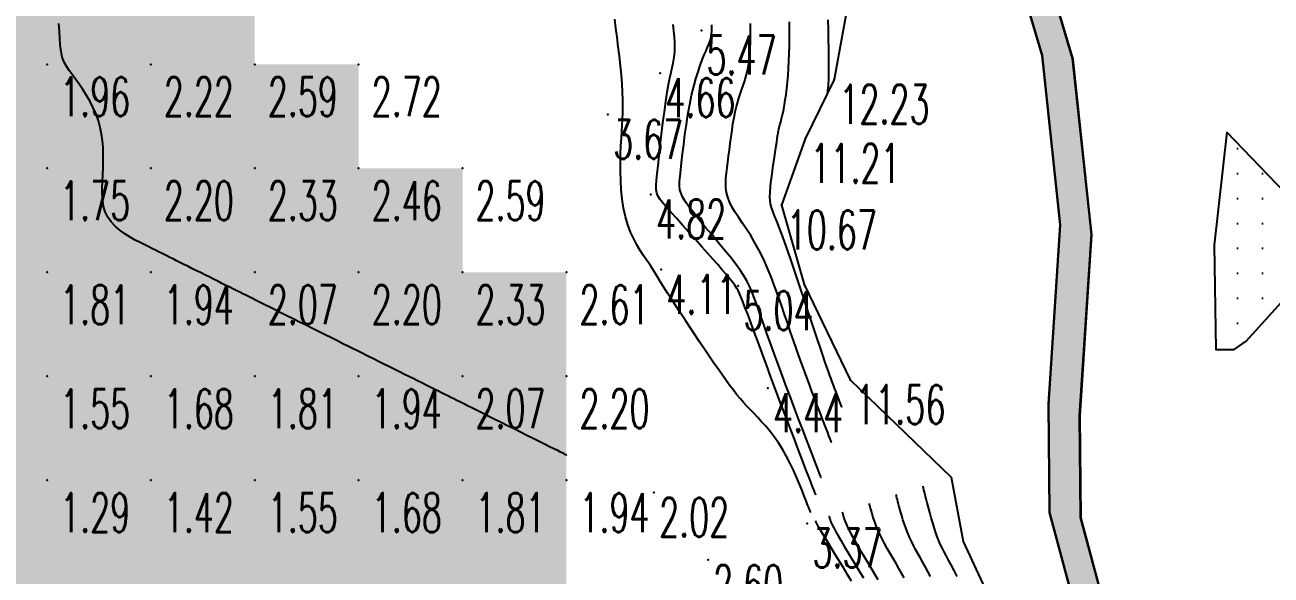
# Model space of a CAD drawing. Header units: millimetres. Extents: x 88261 to 90953, y 390274 to 392322.
# Drawn here: x 90538.1 to 90658.1, y 391118.1 to 391171 of the extents above; entities that cross this region are included whole.
import ezdxf
from ezdxf.enums import TextEntityAlignment as Align

# ---------------------------------------------------------------- set-up
doc = ezdxf.new("R2010")
doc.units = ezdxf.units.MM
doc.header["$LTSCALE"] = 25
for name, color, linetype in [('CN_01_00', 42, 'Continuous'), ('CN_02_00', 16, 'Continuous'), ('CN_03_00', 7, 'Continuous'), ('COTEAlt', 7, 'Continuous'), ('Talus', 35, 'Continuous'), ('TN_COLORIAGE', 7, 'Continuous'), ('TopoAlt', 7, 'Continuous'), ('TOPOJIS', 7, 'Continuous')]:
    doc.layers.add(name, color=color, linetype=linetype)
doc.styles.add('Romans 1.0', font='Romans.shx', dxfattribs={"width": 0.99, "height": 1})
doc.styles.add('Simplex 1.0', font='Simplex.shx', dxfattribs={"width": 0.99, "height": 2.5})
doc.styles.get("Standard").update_dxf_attribs({"font": 'times.ttf'})

# ---------------------------------------------------------------- blocks, each defined once
blk = doc.blocks.new('TCPOINT')
at = {"color": 0}
blk.add_point((0, 0), dxfattribs=at)
at = {"layer": 'TopoAlt', "style": 'Romans 1.0', "width": 0.99}
blk.add_attdef('ALT', text='', height=200, dxfattribs=at).set_placement((0.5, -0.5), align=Align.TOP_LEFT)
blk = doc.blocks.new('COTE')
at = {"color": 0}
blk.add_point((0, 0), dxfattribs=at)
at = {"layer": 'COTEAlt'}
blk.add_attdef('ALT', text='', height=3.75, dxfattribs=at).set_placement((1.25, -1.25), align=Align.TOP_LEFT)

msp = doc.modelspace()

# ---------------------------------------------------------------- hatches: boundary and pattern name
h = msp.add_hatch()
h.set_pattern_fill('AR-HBONE', color=23, scale=0.032)
h.set_pattern_definition([(45, (-511.459, 107.3326), (0, 4.597891134), [9.7536, -3.2512]), (135, (-509.16, 109.6315), (5e-16, 4.597891134), [9.7536, -3.2512])])
h.paths.add_polyline_path([(90580.26, 391369.32), (90578.89, 391372.09), (90577.4, 391380.39), (90572.48, 391388.75), (90564.47, 391395.12), (90551.36, 391397.72), (90544.74, 391400.86), (90542.89, 391403.78), (90543.57, 391412.08), (90551.36, 391419.93), (90552.96, 391421.4), (90554.74, 391426.97), (90553.75, 391430.79), (90551.44, 391434.41), (90550.68, 391440.96), (90548.62, 391445.3), (90546.3, 391449.14), (90545.47, 391455.29), (90546.53, 391461.25), (90545.45, 391467.3), (90543.48, 391470.81), (90539.02, 391477.12), (90538.55, 391481.35), (90538.7, 391487.41), (90537.69, 391490.03), (90535.2, 391494.15), (90533.84, 391500.27), (90529.55, 391507.77), (90528.58, 391512.46), (90528.63, 391519.31), (90526.73, 391525.76), (90527.82, 391536.03), (90524.22, 391546.44), (90524.87, 391555.47), (90523.43, 391563.26), (90518.38, 391569.39), (90516.85, 391576.82), (90516.11, 391580.73), (90502.83, 391602.66), (90494.52, 391616.21), (90485.75, 391638.7), (90442.61, 391685.95), (90436.5, 391694.5), (90435.06, 391708.65), (90451.72, 391741.84), (90452.72, 391752.46), (90451.18, 391766.06), (90442.5, 391784.21), (90439.49, 391790.62), (90435.65, 391805.42), (90431.47, 391812.61), (90431.34, 391819.04), (90432.83, 391823.3), (90433.29, 391826.82), (90429.77, 391827.33), (90429.35, 391824.17), (90427.78, 391819.66), (90427.94, 391811.69), (90432.33, 391804.14), (90436.13, 391789.48), (90447.77, 391765.09), (90449.15, 391752.49), (90448.24, 391742.88), (90431.42, 391709.36), (90433.06, 391693.27), (90439.89, 391683.74), (90482.73, 391636.82), (90491.37, 391614.65), (90512.73, 391579.52), (90515.07, 391567.88), (90520.15, 391561.74), (90521.29, 391555.34), (90520.63, 391546.02), (90524.2, 391535.69), (90523.12, 391525.49), (90525.07, 391518.87), (90525.03, 391512.17), (90526.18, 391506.57), (90530.49, 391499.05), (90531.86, 391492.89), (90534.48, 391488.54), (90535.13, 391486.85), (90535, 391481.23), (90535.65, 391475.82), (90540.51, 391468.95), (90542.06, 391466.17), (90542.92, 391461.3), (90541.88, 391455.42), (90542.87, 391448), (90545.53, 391443.65), (90547.21, 391440.04), (90548, 391433.27), (90550.45, 391429.43), (90551.04, 391427.13), (90549.9, 391423.53), (90540.13, 391413.69), (90539.26, 391402.95), (90542.26, 391398.19), (90550.2, 391394.42), (90562.9, 391391.91), (90569.74, 391386.47), (90574.02, 391379.2), (90575.48, 391371.04), (90577.07, 391367.83), (90585.29, 391363.31), (90587.24, 391361.57), (90590.67, 391353.75), (90594.38, 391351.29), (90604.65, 391343.84), (90612.85, 391334.36), (90618.44, 391325.08), (90621.78, 391317.49), (90624, 391309.07), (90627.74, 391287.71), (90628.02, 391279.65), (90627.25, 391266.59), (90621.18, 391254.03), (90617.04, 391235.49), (90618.32, 391215.58), (90622.57, 391202.32), (90631.26, 391184.22), (90636.05, 391168.09), (90637.79, 391151.81), (90636.66, 391134.55), (90636.75, 391124.14), (90640.33, 391110.89), (90653.89, 391091.98), (90663.63, 391082.03), (90671.36, 391067.26), (90675.09, 391054.05), (90683.47, 391034.28), (90692.53, 391020.63), (90692.51, 391024.79), (90691.92, 391027.1), (90686.03, 391035), (90677.9, 391054.18), (90674.14, 391067.52), (90666, 391083.07), (90656.09, 391093.2), (90643.05, 391111.38), (90639.76, 391123.59), (90639.66, 391133.42), (90640.81, 391150.85), (90639, 391167.75), (90634.04, 391184.45), (90625.34, 391202.59), (90621.29, 391215.2), (90620.07, 391234.18), (90624.02, 391251.84), (90630.21, 391264.66), (90631.03, 391278.57), (90630.74, 391286.89), (90629.71, 391298.65), (90627.04, 391310.67), (90621.61, 391322.87), (90613.16, 391336.59), (90606.04, 391344.52), (90602.66, 391348.27), (90597.91, 391351.64), (90592.98, 391355.03), (90589.64, 391362.63), (90586.92, 391365.07)])
h = msp.add_hatch()
h.set_pattern_fill('JARDIN', color=104, scale=0.8)
h.set_pattern_definition([(0, (-0.35, -2.46), (0, 2.4), [0, -2.4])])
h.paths.add_polyline_path([(90661.02, 391153.25), (90653.82, 391160.7), (90652.6, 391149.83), (90652.75, 391139.81), (90654.53, 391139.8), (90655.68, 391140.62), (90663.76, 391149.51)])

# ---------------------------------------------------------------- linework, layer by layer
at = {"color": 23, "elevation": 15.39, "flags": 128}
for points in [[(90631.26, 391184.22), (90636.05, 391168.09), (90637.79, 391151.81), (90636.66, 391134.55), (90636.75, 391124.14), (90640.33, 391110.89), (90653.89, 391091.98), (90663.63, 391082.03), (90671.36, 391067.26), (90675.09, 391054.05), (90683.47, 391034.28), (90692.53, 391020.63), (90692.46, 391024.84)], [(90663.63, 391082.03), (90653.89, 391091.98), (90640.33, 391110.89), (90636.75, 391124.14), (90636.66, 391134.55), (90637.79, 391151.81), (90636.05, 391168.09), (90631.26, 391184.22)], [(90663.63, 391082.03), (90653.89, 391091.98), (90640.33, 391110.89), (90636.75, 391124.14), (90636.66, 391134.55), (90637.79, 391151.81), (90636.05, 391168.09), (90631.26, 391184.22)], [(90663.63, 391082.03), (90653.89, 391091.98), (90640.33, 391110.89), (90636.75, 391124.14), (90636.66, 391134.55), (90637.79, 391151.81), (90636.05, 391168.09), (90631.26, 391184.22)], [(90633.98, 391184.5), (90638.95, 391167.8), (90640.75, 391150.9), (90639.61, 391133.47), (90639.7, 391123.64), (90643, 391111.43), (90656.03, 391093.26), (90665.94, 391083.12), (90674.08, 391067.58), (90677.85, 391054.23), (90685.98, 391035.05), (90691.87, 391027.16), (90692.46, 391024.84)], [(90634.04, 391184.45), (90639, 391167.75), (90640.81, 391150.85), (90639.66, 391133.42), (90639.76, 391123.59), (90643.05, 391111.38), (90656.09, 391093.2), (90666, 391083.07), (90674.14, 391067.52), (90677.9, 391054.18), (90686.03, 391035), (90691.92, 391027.1), (90692.51, 391024.79)], [(90634.04, 391184.45), (90639, 391167.75), (90640.81, 391150.85), (90639.66, 391133.42), (90639.76, 391123.59), (90643.05, 391111.38), (90656.09, 391093.2), (90666, 391083.07)], [(90634.04, 391184.45), (90639, 391167.75), (90640.81, 391150.85), (90639.66, 391133.42), (90639.76, 391123.59), (90643.05, 391111.38), (90656.09, 391093.2), (90666, 391083.07)], [(90634.04, 391184.45), (90639, 391167.75), (90640.81, 391150.85), (90639.66, 391133.42), (90639.76, 391123.59), (90643.05, 391111.38), (90656.09, 391093.2), (90666, 391083.07)]]:
    msp.add_lwpolyline(points, dxfattribs=at)
at = {"color": 104, "elevation": 16.36, "flags": 128}
msp.add_lwpolyline([(90653.82, 391160.7), (90652.6, 391149.83), (90652.75, 391139.81), (90654.53, 391139.8), (90655.68, 391140.62), (90659.08, 391144.36), (90660.87, 391144.59), (90665.22, 391143.93), (90666.45, 391144.18), (90667.19, 391144.82), (90661.02, 391153.25)], close=True, dxfattribs=at)
at = {"layer": 'CN_01_00', "flags": 128}
for points, elevation in [([(90613.75, 391124.14), (90613.75, 391124.14), (90613.74, 391124.16), (90613.73, 391124.2), (90613.7, 391124.28), (90613.65, 391124.41), (90613.57, 391124.6), (90613.47, 391124.88), (90613.33, 391125.24), (90613.15, 391125.7), (90612.93, 391126.25), (90612.68, 391126.86), (90612.4, 391127.52), (90612.1, 391128.2), (90611.76, 391128.9), (90611.41, 391129.58), (90611.04, 391130.23), (90610.65, 391130.84), (90610.25, 391131.41), (90609.85, 391131.93), (90609.44, 391132.42), (90609.04, 391132.86), (90608.66, 391133.28), (90608.29, 391133.67), (90607.94, 391134.03), (90607.62, 391134.37), (90607.31, 391134.71), (90607, 391135.06), (90606.67, 391135.45), (90606.32, 391135.89), (90605.93, 391136.41), (90605.49, 391137.02), (90604.97, 391137.75), (90604.39, 391138.6), (90603.74, 391139.54), (90603.06, 391140.55), (90602.38, 391141.58), (90601.7, 391142.6), (90601.06, 391143.57), (90600.48, 391144.46), (90599.99, 391145.23), (90599.59, 391145.85), (90599.28, 391146.35), (90599.04, 391146.74), (90598.85, 391147.06), (90598.69, 391147.32), (90598.53, 391147.57), (90598.37, 391147.83), (90598.17, 391148.12), (90597.93, 391148.47), (90597.65, 391148.87), (90597.35, 391149.34), (90597.04, 391149.87), (90596.73, 391150.46), (90596.43, 391151.11), (90596.16, 391151.81), (90595.93, 391152.58), (90595.75, 391153.4), (90595.62, 391154.27), (90595.53, 391155.16), (90595.48, 391156.06), (90595.45, 391156.95), (90595.45, 391157.82), (90595.47, 391158.64), (90595.5, 391159.41), (90595.54, 391160.12), (90595.58, 391160.77), (90595.62, 391161.38), (90595.65, 391161.97), (90595.68, 391162.57), (90595.69, 391163.19), (90595.68, 391163.85), (90595.66, 391164.56), (90595.61, 391165.35), (90595.54, 391166.2), (90595.45, 391167.09), (90595.35, 391168.01), (90595.24, 391168.93), (90595.13, 391169.85), (90595.02, 391170.73), (90594.91, 391171.57)], 4), ([(90614.76, 391127.51), (90614.75, 391127.51), (90614.75, 391127.53), (90614.73, 391127.59), (90614.69, 391127.69), (90614.62, 391127.87), (90614.52, 391128.13), (90614.38, 391128.49), (90614.19, 391128.97), (90613.96, 391129.59), (90613.67, 391130.32), (90613.35, 391131.15), (90613, 391132.07), (90612.63, 391133.05), (90612.24, 391134.08), (90611.84, 391135.13), (90611.44, 391136.2), (90611.04, 391137.26), (90610.66, 391138.31), (90610.29, 391139.33), (90609.93, 391140.31), (90609.59, 391141.24), (90609.28, 391142.12), (90608.99, 391142.92), (90608.73, 391143.65), (90608.5, 391144.3), (90608.29, 391144.88), (90608.09, 391145.4), (90607.87, 391145.9), (90607.62, 391146.4), (90607.33, 391146.9), (90606.98, 391147.43), (90606.55, 391148.02), (90606.05, 391148.68), (90605.48, 391149.38), (90604.86, 391150.11), (90604.24, 391150.86), (90603.62, 391151.59), (90603.03, 391152.29), (90602.5, 391152.94), (90602.05, 391153.51), (90601.71, 391154), (90601.45, 391154.42), (90601.28, 391154.8), (90601.18, 391155.17), (90601.14, 391155.55), (90601.15, 391155.98), (90601.19, 391156.48), (90601.26, 391157.08), (90601.34, 391157.81), (90601.43, 391158.63), (90601.54, 391159.53), (90601.66, 391160.48), (90601.8, 391161.46), (90601.95, 391162.43), (90602.12, 391163.38), (90602.3, 391164.28), (90602.5, 391165.1), (90602.7, 391165.85), (90602.92, 391166.53), (90603.13, 391167.14), (90603.33, 391167.67), (90603.52, 391168.14), (90603.69, 391168.55), (90603.84, 391168.9), (90603.96, 391169.18), (90604.05, 391169.41), (90604.12, 391169.6), (90604.16, 391169.76), (90604.2, 391169.88), (90604.21, 391169.98), (90604.22, 391170.07), (90604.23, 391170.15), (90604.23, 391170.24), (90604.24, 391170.36), (90604.24, 391170.51), (90604.24, 391170.73), (90604.24, 391171.04)], 6), ([(90615.76, 391130.88), (90615.76, 391130.89), (90615.75, 391130.9), (90615.74, 391130.93), (90615.72, 391131), (90615.67, 391131.11), (90615.61, 391131.28), (90615.52, 391131.51), (90615.4, 391131.82), (90615.25, 391132.21), (90615.07, 391132.68), (90614.86, 391133.21), (90614.64, 391133.8), (90614.4, 391134.43), (90614.15, 391135.09), (90613.89, 391135.76), (90613.64, 391136.45), (90613.38, 391137.13), (90613.13, 391137.81), (90612.88, 391138.51), (90612.63, 391139.21), (90612.37, 391139.94), (90612.1, 391140.69), (90611.83, 391141.48), (90611.55, 391142.3), (90611.25, 391143.16), (90610.95, 391144.06), (90610.63, 391144.97), (90610.29, 391145.89), (90609.95, 391146.8), (90609.58, 391147.69), (90609.21, 391148.54), (90608.81, 391149.34), (90608.4, 391150.08), (90607.99, 391150.76), (90607.57, 391151.4), (90607.18, 391151.98), (90606.8, 391152.53), (90606.47, 391153.05), (90606.18, 391153.54), (90605.95, 391154.01), (90605.78, 391154.47), (90605.67, 391154.91), (90605.61, 391155.36), (90605.59, 391155.81), (90605.61, 391156.28), (90605.66, 391156.76), (90605.72, 391157.27), (90605.79, 391157.82), (90605.86, 391158.4), (90605.94, 391159.01), (90606.02, 391159.64), (90606.1, 391160.27), (90606.19, 391160.9), (90606.28, 391161.52), (90606.39, 391162.11), (90606.5, 391162.67), (90606.62, 391163.17), (90606.75, 391163.64), (90606.88, 391164.07), (90607.02, 391164.48), (90607.15, 391164.86), (90607.28, 391165.22), (90607.4, 391165.57), (90607.5, 391165.92), (90607.6, 391166.27), (90607.68, 391166.62), (90607.75, 391166.98), (90607.81, 391167.34), (90607.86, 391167.7), (90607.9, 391168.08), (90607.93, 391168.46), (90607.95, 391168.86), (90607.96, 391169.27), (90607.97, 391169.69), (90607.98, 391170.15), (90607.98, 391170.64), (90607.98, 391171.18)], 8), ([(90615.4, 391164.49), (90615.4, 391164.49), (90615.4, 391164.5), (90615.4, 391164.51), (90615.4, 391164.52), (90615.4, 391164.55), (90615.41, 391164.6), (90615.42, 391164.66), (90615.43, 391164.74), (90615.44, 391164.84), (90615.46, 391164.98), (90615.47, 391165.16), (90615.49, 391165.41), (90615.5, 391165.73), (90615.51, 391166.13), (90615.52, 391166.63), (90615.52, 391167.24), (90615.51, 391167.97), (90615.5, 391168.79), (90615.49, 391169.67), (90615.47, 391170.58), (90615.46, 391171.51)], 12), ([(90627.86, 391117.96), (90627.57, 391118.54), (90627.29, 391119.08), (90627.03, 391119.56), (90626.81, 391119.98), (90626.62, 391120.34), (90626.45, 391120.67), (90626.3, 391120.97), (90626.16, 391121.26), (90626.04, 391121.56), (90625.91, 391121.89), (90625.78, 391122.26), (90625.65, 391122.68), (90625.51, 391123.14), (90625.37, 391123.62), (90625.24, 391124.12), (90625.11, 391124.6), (90624.99, 391125.05), (90624.89, 391125.46), (90624.8, 391125.81), (90624.73, 391126.09), (90624.67, 391126.3), (90624.63, 391126.45), (90624.61, 391126.55), (90624.59, 391126.61), (90624.59, 391126.64), (90624.58, 391126.65), (90624.58, 391126.65)], 12), ([(90620.27, 391117.66), (90619.98, 391118.14), (90619.66, 391118.67), (90619.32, 391119.23), (90618.98, 391119.81), (90618.63, 391120.39), (90618.31, 391120.95), (90618, 391121.47), (90617.74, 391121.95), (90617.52, 391122.37), (90617.34, 391122.73), (90617.21, 391123.03), (90617.1, 391123.28), (90617.02, 391123.49), (90616.97, 391123.67), (90616.93, 391123.8), (90616.9, 391123.91), (90616.88, 391124), (90616.86, 391124.06), (90616.85, 391124.1), (90616.84, 391124.13), (90616.84, 391124.15), (90616.83, 391124.16), (90616.83, 391124.17), (90616.83, 391124.17)], 6), ([(90622.77, 391117.85), (90622.52, 391118.29), (90622.26, 391118.75), (90621.98, 391119.23), (90621.7, 391119.71), (90621.42, 391120.2), (90621.14, 391120.68), (90620.88, 391121.15), (90620.64, 391121.61), (90620.42, 391122.05), (90620.23, 391122.47), (90620.07, 391122.86), (90619.93, 391123.23), (90619.81, 391123.56), (90619.72, 391123.86), (90619.64, 391124.13), (90619.58, 391124.36), (90619.53, 391124.55), (90619.49, 391124.69), (90619.46, 391124.8), (90619.44, 391124.88), (90619.43, 391124.94), (90619.42, 391124.97), (90619.42, 391124.99), (90619.42, 391124.99), (90619.42, 391124.99)], 8), ([(90617.7, 391117.53), (90617.34, 391118.11), (90616.94, 391118.76), (90616.53, 391119.43), (90616.12, 391120.1), (90615.73, 391120.74), (90615.37, 391121.34), (90615.06, 391121.85), (90614.81, 391122.27), (90614.62, 391122.59), (90614.48, 391122.83), (90614.39, 391123.01), (90614.33, 391123.13), (90614.29, 391123.2), (90614.27, 391123.25), (90614.26, 391123.28), (90614.26, 391123.3), (90614.26, 391123.31), (90614.25, 391123.32), (90614.25, 391123.33), (90614.25, 391123.33), (90614.25, 391123.34), (90614.25, 391123.34), (90614.25, 391123.34)], 4)]:
    msp.add_lwpolyline(points, dxfattribs=dict(at, elevation=elevation))
at = {"layer": 'CN_02_00', "flags": 128}
for points, elevation in [([(90614.25, 391125.83), (90614.25, 391125.83), (90614.24, 391125.85), (90614.22, 391125.92), (90614.17, 391126.04), (90614.09, 391126.25), (90613.97, 391126.55), (90613.81, 391126.98), (90613.59, 391127.55), (90613.31, 391128.27), (90612.98, 391129.13), (90612.6, 391130.11), (90612.19, 391131.18), (90611.76, 391132.33), (90611.3, 391133.52), (90610.84, 391134.74), (90610.38, 391135.96), (90609.94, 391137.16), (90609.5, 391138.33), (90609.09, 391139.46), (90608.7, 391140.52), (90608.33, 391141.51), (90608, 391142.4), (90607.7, 391143.2), (90607.44, 391143.88), (90607.23, 391144.43), (90607.05, 391144.87), (90606.9, 391145.21), (90606.77, 391145.48), (90606.66, 391145.69), (90606.56, 391145.85), (90606.46, 391145.99), (90606.36, 391146.13), (90606.24, 391146.28), (90606.11, 391146.45), (90605.94, 391146.65), (90605.74, 391146.9), (90605.5, 391147.19), (90605.19, 391147.55), (90604.82, 391147.97), (90604.38, 391148.47), (90603.86, 391149.05), (90603.28, 391149.7), (90602.67, 391150.39), (90602.04, 391151.09), (90601.42, 391151.78), (90600.84, 391152.43), (90600.31, 391153.03), (90599.86, 391153.54), (90599.5, 391153.95), (90599.24, 391154.28), (90599.06, 391154.58), (90598.94, 391154.88), (90598.89, 391155.2), (90598.89, 391155.59), (90598.93, 391156.09), (90598.99, 391156.72), (90599.08, 391157.51), (90599.18, 391158.43), (90599.29, 391159.45), (90599.41, 391160.52), (90599.54, 391161.6), (90599.68, 391162.66), (90599.82, 391163.65), (90599.95, 391164.55), (90600.08, 391165.31), (90600.21, 391165.94), (90600.32, 391166.49), (90600.43, 391166.95), (90600.52, 391167.36), (90600.59, 391167.74), (90600.65, 391168.12), (90600.68, 391168.5), (90600.7, 391168.92), (90600.69, 391169.38), (90600.65, 391169.89), (90600.6, 391170.45), (90600.54, 391171.06)], 5), ([(90616.76, 391134.26), (90616.76, 391134.26), (90616.76, 391134.26), (90616.76, 391134.28), (90616.74, 391134.31), (90616.73, 391134.36), (90616.7, 391134.43), (90616.66, 391134.53), (90616.61, 391134.67), (90616.54, 391134.84), (90616.46, 391135.04), (90616.37, 391135.28), (90616.27, 391135.53), (90616.17, 391135.81), (90616.06, 391136.1), (90615.95, 391136.39), (90615.83, 391136.69), (90615.72, 391137), (90615.6, 391137.32), (90615.47, 391137.69), (90615.32, 391138.12), (90615.14, 391138.64), (90614.93, 391139.27), (90614.67, 391140.03), (90614.37, 391140.95), (90614.01, 391142.03), (90613.6, 391143.25), (90613.17, 391144.55), (90612.72, 391145.88), (90612.28, 391147.21), (90611.84, 391148.48), (90611.43, 391149.64), (90611.07, 391150.65), (90610.76, 391151.48), (90610.5, 391152.15), (90610.28, 391152.68), (90610.12, 391153.11), (90609.99, 391153.48), (90609.91, 391153.81), (90609.86, 391154.15), (90609.84, 391154.51), (90609.85, 391154.94), (90609.88, 391155.41), (90609.94, 391155.92), (90610.01, 391156.46), (90610.08, 391157.01), (90610.16, 391157.55), (90610.24, 391158.07), (90610.32, 391158.55), (90610.38, 391158.99), (90610.44, 391159.39), (90610.49, 391159.75), (90610.54, 391160.07), (90610.58, 391160.35), (90610.62, 391160.61), (90610.66, 391160.84), (90610.7, 391161.05), (90610.75, 391161.25), (90610.8, 391161.43), (90610.85, 391161.62), (90610.91, 391161.82), (90610.97, 391162.04), (90611.03, 391162.3), (90611.1, 391162.6), (90611.17, 391162.95), (90611.24, 391163.36), (90611.32, 391163.83), (90611.39, 391164.35), (90611.46, 391164.92), (90611.52, 391165.53), (90611.58, 391166.18), (90611.63, 391166.86), (90611.67, 391167.56), (90611.7, 391168.29), (90611.71, 391169.03), (90611.72, 391169.79), (90611.72, 391170.55), (90611.71, 391171.32)], 10), ([(90625.29, 391117.97), (90625.03, 391118.46), (90624.78, 391118.93), (90624.53, 391119.37), (90624.3, 391119.79), (90624.07, 391120.19), (90623.86, 391120.58), (90623.65, 391120.97), (90623.46, 391121.36), (90623.28, 391121.75), (90623.1, 391122.15), (90622.94, 391122.57), (90622.79, 391123), (90622.65, 391123.43), (90622.53, 391123.84), (90622.41, 391124.23), (90622.32, 391124.59), (90622.23, 391124.91), (90622.16, 391125.18), (90622.11, 391125.39), (90622.07, 391125.55), (90622.04, 391125.66), (90622.02, 391125.74), (90622.01, 391125.79), (90622, 391125.81), (90622, 391125.82), (90622, 391125.82)], 10), ([(90615.54, 391123.75), (90615.54, 391123.75), (90615.54, 391123.75), (90615.54, 391123.74), (90615.55, 391123.73), (90615.55, 391123.71), (90615.56, 391123.69), (90615.57, 391123.65), (90615.58, 391123.59), (90615.6, 391123.53), (90615.63, 391123.43), (90615.67, 391123.31), (90615.74, 391123.15), (90615.84, 391122.93), (90615.98, 391122.66), (90616.16, 391122.32), (90616.4, 391121.9), (90616.69, 391121.4), (90617.02, 391120.84), (90617.38, 391120.24), (90617.75, 391119.62), (90618.13, 391119), (90618.5, 391118.39), (90618.84, 391117.83)], 5)]:
    msp.add_lwpolyline(points, dxfattribs=dict(at, elevation=elevation))
at = {"layer": 'CN_03_00', "elevation": 2, "flags": 128}
msp.add_lwpolyline([(90590.25, 391129.66), (90590.25, 391129.66), (90590.24, 391129.66), (90590.2, 391129.68), (90590.14, 391129.71), (90590.04, 391129.76), (90589.89, 391129.83), (90589.68, 391129.94), (90589.41, 391130.08), (90589.05, 391130.25), (90588.63, 391130.46), (90588.15, 391130.7), (90587.62, 391130.97), (90587.05, 391131.25), (90586.45, 391131.55), (90585.83, 391131.86), (90585.21, 391132.17), (90584.58, 391132.48), (90583.97, 391132.78), (90583.37, 391133.08), (90582.79, 391133.37), (90582.23, 391133.65), (90581.71, 391133.91), (90581.22, 391134.15), (90580.78, 391134.37), (90580.39, 391134.57), (90580.04, 391134.74), (90579.71, 391134.9), (90579.41, 391135.05), (90579.12, 391135.2), (90578.83, 391135.34), (90578.53, 391135.49), (90578.22, 391135.65), (90577.88, 391135.82), (90577.52, 391136), (90577.13, 391136.19), (90576.74, 391136.39), (90576.33, 391136.59), (90575.91, 391136.8), (90575.49, 391137.01), (90575.07, 391137.21), (90574.66, 391137.42), (90574.25, 391137.62), (90573.85, 391137.82), (90573.47, 391138.01), (90573.1, 391138.2), (90572.75, 391138.37), (90572.41, 391138.54), (90572.1, 391138.69), (90571.81, 391138.84), (90571.54, 391138.97), (90571.27, 391139.11), (90571, 391139.24), (90570.72, 391139.38), (90570.4, 391139.54), (90570.06, 391139.71), (90569.67, 391139.91), (90569.22, 391140.13), (90568.73, 391140.37), (90568.2, 391140.64), (90567.64, 391140.92), (90567.04, 391141.21), (90566.44, 391141.52), (90565.81, 391141.82), (90565.19, 391142.14), (90564.57, 391142.45), (90563.95, 391142.75), (90563.35, 391143.05), (90562.77, 391143.34), (90562.22, 391143.61), (90561.7, 391143.87), (90561.21, 391144.12), (90560.77, 391144.33), (90560.38, 391144.53), (90560.02, 391144.71), (90559.7, 391144.87), (90559.39, 391145.02), (90559.1, 391145.17), (90558.81, 391145.31), (90558.51, 391145.46), (90558.19, 391145.62), (90557.84, 391145.79), (90557.47, 391145.98), (90557.09, 391146.17), (90556.68, 391146.37), (90556.27, 391146.58), (90555.85, 391146.79), (90555.43, 391147), (90555.01, 391147.21), (90554.59, 391147.41), (90554.19, 391147.61), (90553.8, 391147.81), (90553.42, 391148), (90553.05, 391148.18), (90552.7, 391148.35), (90552.38, 391148.52), (90552.07, 391148.67), (90551.79, 391148.81), (90551.52, 391148.94), (90551.26, 391149.07), (90550.99, 391149.21), (90550.7, 391149.35), (90550.39, 391149.5), (90550.05, 391149.68), (90549.66, 391149.87), (90549.21, 391150.09), (90548.73, 391150.34), (90548.24, 391150.63), (90547.74, 391150.94), (90547.25, 391151.29), (90546.81, 391151.67), (90546.42, 391152.09), (90546.1, 391152.55), (90545.86, 391153.05), (90545.7, 391153.58), (90545.61, 391154.15), (90545.57, 391154.74), (90545.56, 391155.35), (90545.58, 391155.98), (90545.61, 391156.62), (90545.65, 391157.27), (90545.66, 391157.92), (90545.66, 391158.58), (90545.64, 391159.23), (90545.59, 391159.88), (90545.5, 391160.53), (90545.37, 391161.18), (90545.2, 391161.82), (90544.98, 391162.44), (90544.7, 391163.06), (90544.39, 391163.67), (90544.05, 391164.25), (90543.69, 391164.81), (90543.34, 391165.33), (90542.99, 391165.82), (90542.67, 391166.26), (90542.39, 391166.66), (90542.16, 391167), (90541.98, 391167.32), (90541.83, 391167.62), (90541.72, 391167.93), (90541.63, 391168.27), (90541.57, 391168.67), (90541.52, 391169.14), (90541.47, 391169.71), (90541.44, 391170.39), (90541.4, 391171.16)], dxfattribs=at)
at = {"layer": 'Talus', "color": 134, "elevation": 9.56, "flags": 128}
msp.add_lwpolyline([(90617.93, 391176.19), (90616.02, 391165.78), (90613.24, 391160.08), (90610.97, 391153.69), (90613.15, 391146.05), (90617.55, 391136.89), (90627.29, 391127.52), (90628.45, 391121.34), (90631.77, 391114.17), (90637.82, 391106.84), (90643.56, 391099.85), (90650.58, 391093.37), (90658.53, 391084.36), (90663.74, 391077.44), (90666.65, 391068.1), (90669.84, 391057.39), (90672.93, 391049.96), (90678.04, 391039.65), (90682.68, 391025.29), (90686.48, 391013.05)], dxfattribs=at)
at = {"layer": 'TN_COLORIAGE', "color": 71}
for points in [[(90530.25, 391167.24, 1.97), (90540.25, 391167.24, 1.97), (90540.25, 391177.24, 1.97)], [(90530.25, 391177.24, 1.97), (90530.25, 391167.24, 1.97), (90540.25, 391177.24, 1.97)], [(90540.25, 391167.24, 2), (90541.45, 391168.44, 2), (90540.25, 391177.24, 2), (90541.19, 391177.24, 2)], [(90541.45, 391168.44, 1.96), (90541.84, 391167.24, 1.96), (90540.25, 391167.24, 1.96)], [(90530.25, 391157.24, 1.96), (90540.25, 391157.24, 1.96), (90540.25, 391167.24, 1.96)], [(90530.25, 391167.24, 1.96), (90530.25, 391157.24, 1.96), (90540.25, 391167.24, 1.96)], [(90540.25, 391157.24, 2), (90545.56, 391162.55, 2), (90540.25, 391167.24, 2), (90541.84, 391167.24, 2)], [(90545.56, 391162.55, 1.75), (90545.8, 391157.24, 1.75), (90540.25, 391157.24, 1.75)], [(90530.25, 391157.24, 1.75), (90530.25, 391147.24, 1.75), (90540.25, 391157.24, 1.75)], [(90530.25, 391147.24, 1.75), (90540.25, 391147.24, 1.75), (90540.25, 391157.24, 1.75)], [(90540.25, 391157.24, 2), (90545.8, 391157.24, 2), (90540.25, 391147.24, 2), (90545.13, 391152.12, 2)], [(90540.25, 391147.24, 2), (90545.13, 391152.12, 2), (90550.25, 391147.24, 2), (90550.25, 391149.58, 2)], [(90551.81, 391148.8, 1.94), (90550.25, 391149.58, 1.94), (90550.25, 391147.24, 1.94)], [(90551.81, 391148.8, 1.94), (90554.94, 391147.24, 1.94), (90550.25, 391147.24, 1.94)], [(90530.25, 391137.24, 1.81), (90540.25, 391137.24, 1.81), (90540.25, 391147.24, 1.81)], [(90530.25, 391147.24, 1.81), (90530.25, 391137.24, 1.81), (90540.25, 391147.24, 1.81)], [(90540.25, 391137.24, 1.94), (90550.25, 391137.24, 1.94), (90550.25, 391147.24, 1.94)], [(90540.25, 391147.24, 1.94), (90540.25, 391137.24, 1.94), (90550.25, 391147.24, 1.94)], [(90550.25, 391137.24, 2), (90558.48, 391145.47, 2), (90550.25, 391147.24, 2), (90554.94, 391147.24, 2)], [(90550.25, 391137.24, 2), (90558.48, 391145.47, 2), (90560.25, 391137.24, 2), (90560.25, 391144.6, 2)], [(90565.16, 391142.15, 1.81), (90560.25, 391144.6, 1.81), (90560.25, 391137.24, 1.81)], [(90560.25, 391137.24, 2), (90565.16, 391142.15, 2), (90570.25, 391137.24, 2), (90570.25, 391139.62, 2)], [(90571.84, 391138.83, 1.94), (90570.25, 391139.62, 1.94), (90570.25, 391137.24, 1.94)], [(90571.84, 391138.83, 1.94), (90575.02, 391137.24, 1.94), (90570.25, 391137.24, 1.94)], [(90530.25, 391127.24, 1.55), (90540.25, 391127.24, 1.55), (90540.25, 391137.24, 1.55)], [(90530.25, 391137.24, 1.55), (90530.25, 391127.24, 1.55), (90540.25, 391137.24, 1.55)], [(90540.25, 391127.24, 1.68), (90550.25, 391127.24, 1.68), (90550.25, 391137.24, 1.68)], [(90540.25, 391137.24, 1.68), (90540.25, 391127.24, 1.68), (90550.25, 391137.24, 1.68)], [(90550.25, 391137.24, 1.81), (90550.25, 391127.24, 1.81), (90560.25, 391137.24, 1.81)], [(90550.25, 391127.24, 1.81), (90560.25, 391127.24, 1.81), (90560.25, 391137.24, 1.81)], [(90560.25, 391137.24, 1.94), (90560.25, 391127.24, 1.94), (90570.25, 391137.24, 1.94)], [(90560.25, 391127.24, 1.94), (90570.25, 391127.24, 1.94), (90570.25, 391137.24, 1.94)], [(90570.25, 391127.24, 2), (90578.51, 391135.5, 2), (90570.25, 391137.24, 2), (90575.02, 391137.24, 2)], [(90570.25, 391127.24, 2), (90578.51, 391135.5, 2), (90580.25, 391127.24, 2), (90580.25, 391134.64, 2)], [(90585.19, 391132.18, 1.81), (90580.25, 391134.64, 1.81), (90580.25, 391127.24, 1.81)], [(90580.25, 391127.24, 2), (90585.19, 391132.18, 2), (90590.25, 391127.24, 2), (90590.25, 391129.66, 2)], [(90530.25, 391121.19, 1.29), (90532.89, 391119.88, 1.29), (90530.25, 391127.24, 1.29), (90540.25, 391127.24, 1.29)], [(90538.19, 391117.24, 1.29), (90532.89, 391119.88, 1.29), (90540.25, 391117.24, 1.29), (90540.25, 391127.24, 1.29)], [(90540.25, 391117.24, 1.42), (90550.25, 391117.24, 1.42), (90550.25, 391127.24, 1.42)], [(90540.25, 391127.24, 1.42), (90540.25, 391117.24, 1.42), (90550.25, 391127.24, 1.42)], [(90550.25, 391127.24, 1.55), (90550.25, 391117.24, 1.55), (90560.25, 391127.24, 1.55)], [(90550.25, 391117.24, 1.55), (90560.25, 391117.24, 1.55), (90560.25, 391127.24, 1.55)], [(90560.25, 391127.24, 1.68), (90560.25, 391117.24, 1.68), (90570.25, 391127.24, 1.68)], [(90560.25, 391117.24, 1.68), (90570.25, 391117.24, 1.68), (90570.25, 391127.24, 1.68)], [(90570.25, 391127.24, 1.81), (90570.25, 391117.24, 1.81), (90580.25, 391127.24, 1.81)], [(90570.25, 391117.24, 1.81), (90580.25, 391117.24, 1.81), (90580.25, 391127.24, 1.81)], [(90580.25, 391127.24, 1.94), (90580.25, 391117.24, 1.94), (90590.25, 391127.24, 1.94)], [(90590.25, 391117.24, 1.62), (90590.25, 391127.24, 1.62), (90580.25, 391117.24, 1.62)]]:
    msp.add_solid(points, dxfattribs=at)
at = {"layer": 'TN_COLORIAGE', "color": 61}
for points in [[(90541.19, 391177.24, 2.3), (90541.45, 391168.44, 2.3), (90550.25, 391177.24, 2.3)], [(90541.84, 391167.24, 2.3), (90541.45, 391168.44, 2.3), (90550.25, 391167.24, 2.3), (90550.25, 391177.24, 2.3)], [(90560.25, 391167.24, 2.22), (90560.25, 391177.24, 2.22), (90550.25, 391167.24, 2.22)], [(90550.25, 391177.24, 2.64), (90550.25, 391167.24, 2.64), (90560.25, 391177.24, 2.64)], [(90541.84, 391167.24, 2.22), (90545.56, 391162.55, 2.22), (90550.25, 391167.24, 2.22)], [(90545.8, 391157.24, 2.22), (90545.56, 391162.55, 2.22), (90550.25, 391157.24, 2.22), (90550.25, 391167.24, 2.22)], [(90550.25, 391167.24, 2.59), (90550.25, 391157.24, 2.59), (90560.25, 391167.24, 2.59)], [(90560.25, 391157.24, 2.2), (90560.25, 391167.24, 2.2), (90550.25, 391157.24, 2.2)], [(90570.25, 391157.24, 2.33), (90570.25, 391167.24, 2.33), (90560.25, 391157.24, 2.33)], [(90570.25, 391167.24, 2.33), (90560.25, 391167.24, 2.33), (90560.25, 391157.24, 2.33)], [(90550.25, 391149.58, 2.2), (90545.13, 391152.12, 2.2), (90550.25, 391157.24, 2.2)], [(90545.13, 391152.12, 2.2), (90545.8, 391157.24, 2.2), (90550.25, 391157.24, 2.2)], [(90550.25, 391149.58, 2.33), (90551.81, 391148.8, 2.33), (90550.25, 391157.24, 2.33), (90560.25, 391157.24, 2.33)], [(90554.94, 391147.24, 2.33), (90551.81, 391148.8, 2.33), (90560.25, 391147.24, 2.33), (90560.25, 391157.24, 2.33)], [(90560.25, 391157.24, 2.46), (90560.25, 391147.24, 2.46), (90570.25, 391157.24, 2.46)], [(90570.25, 391147.24, 2.07), (90570.25, 391157.24, 2.07), (90560.25, 391147.24, 2.07)], [(90580.25, 391147.24, 2.2), (90580.25, 391157.24, 2.2), (90570.25, 391147.24, 2.2)], [(90580.25, 391157.24, 2.2), (90570.25, 391157.24, 2.2), (90570.25, 391147.24, 2.2)], [(90554.94, 391147.24, 2.07), (90558.48, 391145.47, 2.07), (90560.25, 391147.24, 2.07)], [(90560.25, 391144.6, 2.07), (90558.48, 391145.47, 2.07), (90560.25, 391147.24, 2.07)], [(90560.25, 391144.6, 2.2), (90565.16, 391142.15, 2.2), (90560.25, 391147.24, 2.2), (90570.25, 391147.24, 2.2)], [(90570.25, 391139.62, 2.2), (90565.16, 391142.15, 2.2), (90570.25, 391147.24, 2.2)], [(90570.25, 391139.62, 2.33), (90571.84, 391138.83, 2.33), (90570.25, 391147.24, 2.33), (90580.25, 391147.24, 2.33)], [(90575.02, 391137.24, 2.33), (90571.84, 391138.83, 2.33), (90580.25, 391137.24, 2.33), (90580.25, 391147.24, 2.33)], [(90590.25, 391137.24, 2.07), (90590.25, 391147.24, 2.07), (90580.25, 391137.24, 2.07)], [(90590.25, 391147.24, 2.07), (90580.25, 391147.24, 2.07), (90580.25, 391137.24, 2.07)], [(90575.02, 391137.24, 2.07), (90578.51, 391135.5, 2.07), (90580.25, 391137.24, 2.07)], [(90580.25, 391134.64, 2.07), (90578.51, 391135.5, 2.07), (90580.25, 391137.24, 2.07)], [(90580.25, 391134.64, 2.2), (90585.19, 391132.18, 2.2), (90580.25, 391137.24, 2.2), (90590.25, 391137.24, 2.2)], [(90590.25, 391129.66, 2.2), (90585.19, 391132.18, 2.2), (90590.25, 391137.24, 2.2)]]:
    msp.add_solid(points, dxfattribs=at)
at = {"layer": 'TN_COLORIAGE', "color": 81}
msp.add_solid([(90532.89, 391119.88, 0.9), (90538.19, 391117.24, 0.9), (90530.25, 391117.24, 0.9)], dxfattribs=at)

# ---------------------------------------------------------------- block references
at = {"layer": 'COTEAlt'}
ref = msp.add_blockref('COTE', (90540.25, 391167.24), dxfattribs=at)
ref.add_attrib('ALT', '1.96', dxfattribs={"height": 3.75, "style": 'Simplex 1.0', "width": 0.6}).set_placement((90541.5, 391165.99), align=Align.TOP_LEFT)
ref = msp.add_blockref('COTE', (90550.25, 391167.24), dxfattribs=at)
ref.add_attrib('ALT', '2.22', dxfattribs={"height": 3.75, "style": 'Simplex 1.0', "width": 0.6}).set_placement((90551.5, 391165.99), align=Align.TOP_LEFT)
ref = msp.add_blockref('COTE', (90560.25, 391167.24), dxfattribs=at)
ref.add_attrib('ALT', '2.59', dxfattribs={"height": 3.75, "style": 'Simplex 1.0', "width": 0.6}).set_placement((90561.5, 391165.99), align=Align.TOP_LEFT)
ref = msp.add_blockref('COTE', (90570.25, 391167.24), dxfattribs=at)
ref.add_attrib('ALT', '2.72', dxfattribs={"height": 3.75, "style": 'Simplex 1.0', "width": 0.6}).set_placement((90571.5, 391165.99), align=Align.TOP_LEFT)
ref = msp.add_blockref('COTE', (90540.25, 391157.24), dxfattribs=at)
ref.add_attrib('ALT', '1.75', dxfattribs={"height": 3.75, "style": 'Simplex 1.0', "width": 0.6}).set_placement((90541.5, 391155.99), align=Align.TOP_LEFT)
ref = msp.add_blockref('COTE', (90550.25, 391157.24), dxfattribs=at)
ref.add_attrib('ALT', '2.20', dxfattribs={"height": 3.75, "style": 'Simplex 1.0', "width": 0.6}).set_placement((90551.5, 391155.99), align=Align.TOP_LEFT)
ref = msp.add_blockref('COTE', (90560.25, 391157.24), dxfattribs=at)
ref.add_attrib('ALT', '2.33', dxfattribs={"height": 3.75, "style": 'Simplex 1.0', "width": 0.6}).set_placement((90561.5, 391155.99), align=Align.TOP_LEFT)
ref = msp.add_blockref('COTE', (90570.25, 391157.24), dxfattribs=at)
ref.add_attrib('ALT', '2.46', dxfattribs={"height": 3.75, "style": 'Simplex 1.0', "width": 0.6}).set_placement((90571.5, 391155.99), align=Align.TOP_LEFT)
ref = msp.add_blockref('COTE', (90580.25, 391157.24), dxfattribs=at)
ref.add_attrib('ALT', '2.59', dxfattribs={"height": 3.75, "style": 'Simplex 1.0', "width": 0.6}).set_placement((90581.5, 391155.99), align=Align.TOP_LEFT)
ref = msp.add_blockref('COTE', (90540.25, 391147.24), dxfattribs=at)
ref.add_attrib('ALT', '1.81', dxfattribs={"height": 3.75, "style": 'Simplex 1.0', "width": 0.6}).set_placement((90541.5, 391145.99), align=Align.TOP_LEFT)
ref = msp.add_blockref('COTE', (90550.25, 391147.24), dxfattribs=at)
ref.add_attrib('ALT', '1.94', dxfattribs={"height": 3.75, "style": 'Simplex 1.0', "width": 0.6}).set_placement((90551.5, 391145.99), align=Align.TOP_LEFT)
ref = msp.add_blockref('COTE', (90560.25, 391147.24), dxfattribs=at)
ref.add_attrib('ALT', '2.07', dxfattribs={"height": 3.75, "style": 'Simplex 1.0', "width": 0.6}).set_placement((90561.5, 391145.99), align=Align.TOP_LEFT)
ref = msp.add_blockref('COTE', (90570.25, 391147.24), dxfattribs=at)
ref.add_attrib('ALT', '2.20', dxfattribs={"height": 3.75, "style": 'Simplex 1.0', "width": 0.6}).set_placement((90571.5, 391145.99), align=Align.TOP_LEFT)
ref = msp.add_blockref('COTE', (90580.25, 391147.24), dxfattribs=at)
ref.add_attrib('ALT', '2.33', dxfattribs={"height": 3.75, "style": 'Simplex 1.0', "width": 0.6}).set_placement((90581.5, 391145.99), align=Align.TOP_LEFT)
ref = msp.add_blockref('COTE', (90590.25, 391147.24), dxfattribs=at)
ref.add_attrib('ALT', '2.61', dxfattribs={"height": 3.75, "style": 'Simplex 1.0', "width": 0.6}).set_placement((90591.5, 391145.99), align=Align.TOP_LEFT)
ref = msp.add_blockref('COTE', (90540.25, 391137.24), dxfattribs=at)
ref.add_attrib('ALT', '1.55', dxfattribs={"height": 3.75, "style": 'Simplex 1.0', "width": 0.6}).set_placement((90541.5, 391135.99), align=Align.TOP_LEFT)
ref = msp.add_blockref('COTE', (90550.25, 391137.24), dxfattribs=at)
ref.add_attrib('ALT', '1.68', dxfattribs={"height": 3.75, "style": 'Simplex 1.0', "width": 0.6}).set_placement((90551.5, 391135.99), align=Align.TOP_LEFT)
ref = msp.add_blockref('COTE', (90560.25, 391137.24), dxfattribs=at)
ref.add_attrib('ALT', '1.81', dxfattribs={"height": 3.75, "style": 'Simplex 1.0', "width": 0.6}).set_placement((90561.5, 391135.99), align=Align.TOP_LEFT)
ref = msp.add_blockref('COTE', (90570.25, 391137.24), dxfattribs=at)
ref.add_attrib('ALT', '1.94', dxfattribs={"height": 3.75, "style": 'Simplex 1.0', "width": 0.6}).set_placement((90571.5, 391135.99), align=Align.TOP_LEFT)
ref = msp.add_blockref('COTE', (90580.25, 391137.24), dxfattribs=at)
ref.add_attrib('ALT', '2.07', dxfattribs={"height": 3.75, "style": 'Simplex 1.0', "width": 0.6}).set_placement((90581.5, 391135.99), align=Align.TOP_LEFT)
ref = msp.add_blockref('COTE', (90590.25, 391137.24), dxfattribs=at)
ref.add_attrib('ALT', '2.20', dxfattribs={"height": 3.75, "style": 'Simplex 1.0', "width": 0.6}).set_placement((90591.5, 391135.99), align=Align.TOP_LEFT)
ref = msp.add_blockref('COTE', (90540.25, 391127.24), dxfattribs=at)
ref.add_attrib('ALT', '1.29', dxfattribs={"height": 3.75, "style": 'Simplex 1.0', "width": 0.6}).set_placement((90541.5, 391125.99), align=Align.TOP_LEFT)
ref = msp.add_blockref('COTE', (90550.25, 391127.24), dxfattribs=at)
ref.add_attrib('ALT', '1.42', dxfattribs={"height": 3.75, "style": 'Simplex 1.0', "width": 0.6}).set_placement((90551.5, 391125.99), align=Align.TOP_LEFT)
ref = msp.add_blockref('COTE', (90560.25, 391127.24), dxfattribs=at)
ref.add_attrib('ALT', '1.55', dxfattribs={"height": 3.75, "style": 'Simplex 1.0', "width": 0.6}).set_placement((90561.5, 391125.99), align=Align.TOP_LEFT)
ref = msp.add_blockref('COTE', (90570.25, 391127.24), dxfattribs=at)
ref.add_attrib('ALT', '1.68', dxfattribs={"height": 3.75, "style": 'Simplex 1.0', "width": 0.6}).set_placement((90571.5, 391125.99), align=Align.TOP_LEFT)
ref = msp.add_blockref('COTE', (90580.25, 391127.24), dxfattribs=at)
ref.add_attrib('ALT', '1.81', dxfattribs={"height": 3.75, "style": 'Simplex 1.0', "width": 0.6}).set_placement((90581.5, 391125.99), align=Align.TOP_LEFT)
ref = msp.add_blockref('COTE', (90590.25, 391127.24), dxfattribs=at)
ref.add_attrib('ALT', '1.94', dxfattribs={"height": 3.75, "style": 'Simplex 1.0', "width": 0.6}).set_placement((90591.5, 391125.99), align=Align.TOP_LEFT)
at = {"layer": 'TOPOJIS'}
ref = msp.add_blockref('TCPOINT', (90603.24, 391170.5, 5.47), dxfattribs=at)
ref.add_attrib('ALT', '5.47', dxfattribs={"layer": 'TopoAlt', "height": 3.75, "style": 'Romans 1.0', "width": 0.6}).set_placement((90603.74, 391170, 5.47), align=Align.TOP_LEFT)
ref = msp.add_blockref('TCPOINT', (90599.27, 391166.4, 4.66), dxfattribs=at)
ref.add_attrib('ALT', '4.66', dxfattribs={"layer": 'TopoAlt', "height": 3.75, "style": 'Romans 1.0', "width": 0.6}).set_placement((90599.77, 391165.9, 4.66), align=Align.TOP_LEFT)
ref = msp.add_blockref('TCPOINT', (90616.02, 391165.78, 12.23), dxfattribs=at)
ref.add_attrib('ALT', '12.23', dxfattribs={"layer": 'TopoAlt', "height": 3.75, "style": 'Romans 1.0', "width": 0.6}).set_placement((90616.52, 391165.28, 12.23), align=Align.TOP_LEFT)
ref = msp.add_blockref('TCPOINT', (90594.25, 391162.4, 3.67), dxfattribs=at)
ref.add_attrib('ALT', '3.67', dxfattribs={"layer": 'TopoAlt', "height": 3.75, "style": 'Romans 1.0', "width": 0.6}).set_placement((90594.75, 391161.9, 3.67), align=Align.TOP_LEFT)
ref = msp.add_blockref('TCPOINT', (90613.24, 391160.08, 11.21), dxfattribs=at)
ref.add_attrib('ALT', '11.21', dxfattribs={"layer": 'TopoAlt', "height": 3.75, "style": 'Romans 1.0', "width": 0.6}).set_placement((90613.74, 391159.58, 11.21), align=Align.TOP_LEFT)
ref = msp.add_blockref('TCPOINT', (90598.38, 391154.73, 4.82), dxfattribs=at)
ref.add_attrib('ALT', '4.82', dxfattribs={"layer": 'TopoAlt', "height": 3.75, "style": 'Romans 1.0', "width": 0.6}).set_placement((90598.88, 391154.23, 4.82), align=Align.TOP_LEFT)
ref = msp.add_blockref('TCPOINT', (90610.97, 391153.69, 10.67), dxfattribs=at)
ref.add_attrib('ALT', '10.67', dxfattribs={"layer": 'TopoAlt', "height": 3.75, "style": 'Romans 1.0', "width": 0.6}).set_placement((90611.47, 391153.19, 10.67), align=Align.TOP_LEFT)
ref = msp.add_blockref('TCPOINT', (90599.37, 391147.49, 4.11), dxfattribs=at)
ref.add_attrib('ALT', '4.11', dxfattribs={"layer": 'TopoAlt', "height": 3.75, "style": 'Romans 1.0', "width": 0.6}).set_placement((90599.87, 391146.99, 4.11), align=Align.TOP_LEFT)
ref = msp.add_blockref('TCPOINT', (90606.79, 391145.93, 5.04), dxfattribs=at)
ref.add_attrib('ALT', '5.04', dxfattribs={"layer": 'TopoAlt', "height": 3.75, "style": 'Romans 1.0', "width": 0.6}).set_placement((90607.29, 391145.43, 5.04), align=Align.TOP_LEFT)
ref = msp.add_blockref('TCPOINT', (90617.55, 391136.89, 11.56), dxfattribs=at)
ref.add_attrib('ALT', '11.56', dxfattribs={"layer": 'TopoAlt', "height": 3.75, "style": 'Romans 1.0', "width": 0.6}).set_placement((90618.05, 391136.39, 11.56), align=Align.TOP_LEFT)
ref = msp.add_blockref('TCPOINT', (90609.65, 391136.1, 4.44), dxfattribs=at)
ref.add_attrib('ALT', '4.44', dxfattribs={"layer": 'TopoAlt', "height": 3.75, "style": 'Romans 1.0', "width": 0.6}).set_placement((90610.15, 391135.6, 4.44), align=Align.TOP_LEFT)
ref = msp.add_blockref('TCPOINT', (90598.67, 391126.04, 2.02), dxfattribs=at)
ref.add_attrib('ALT', '2.02', dxfattribs={"layer": 'TopoAlt', "height": 3.75, "style": 'Romans 1.0', "width": 0.6}).set_placement((90599.17, 391125.54, 2.02), align=Align.TOP_LEFT)
ref = msp.add_blockref('TCPOINT', (90613.43, 391123.08, 3.37), dxfattribs=at)
ref.add_attrib('ALT', '3.37', dxfattribs={"layer": 'TopoAlt', "height": 3.75, "style": 'Romans 1.0', "width": 0.6}).set_placement((90613.93, 391122.58, 3.37), align=Align.TOP_LEFT)
ref = msp.add_blockref('TCPOINT', (90603.88, 391119.57, 2.6), dxfattribs=at)
ref.add_attrib('ALT', '2.60', dxfattribs={"layer": 'TopoAlt', "height": 3.75, "style": 'Romans 1.0', "width": 0.6}).set_placement((90604.38, 391119.07, 2.6), align=Align.TOP_LEFT)

doc.saveas('drawing.dxf')
